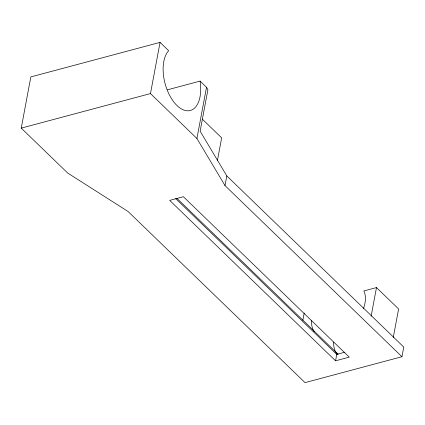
<?xml version="1.0" encoding="UTF-8"?>
<svg xmlns="http://www.w3.org/2000/svg" width="425" height="425" viewBox="0 0 425 425"><rect width="100%" height="100%" fill="white"/><g stroke="black" fill="none" stroke-linecap="round" stroke-linejoin="round"><path stroke-width="0.64" d="M21.25 128.122L30.834 76.92L160.06 42.378L168.683 50.713A32.481 17.414 75 0 0 176.975 105.517A32.481 17.414 75 0 0 200.095 81.095L206.508 87.295L207.91 89.67L200.138 131.192L226.812 175.934L403.75 347.055L401.944 356.718L305.022 382.622L128.084 211.507L67.697 173.044L21.25 128.122L150.477 93.58L196.924 138.502L225.006 185.597L401.944 356.718M150.477 93.58L160.06 42.378M196.924 138.502L206.508 87.295M217.403 160.618L221.664 137.849L202.305 119.122M225.006 185.597L226.812 175.934M302.85 320.237L304.194 313.082M335.564 360.809L169.687 200.382L183.403 196.717L349.281 357.143L335.564 360.809L336.77 354.37L175.658 198.555M371.126 316.2L376.486 287.576L363.89 290.944A32.481 20.458 -46 0 1 363.492 308.497M393.258 337.53L398.602 308.964L376.486 287.576M167.471 89.813L200.095 81.095M336.77 354.37L344.877 352.203M176.991 198.427L338.188 354.328M314.272 331.728A32.481 20.458 -46 0 1 311.567 320.748M337.519 354.519A32.481 20.458 -46 0 1 333.683 342.136"/></g></svg>
